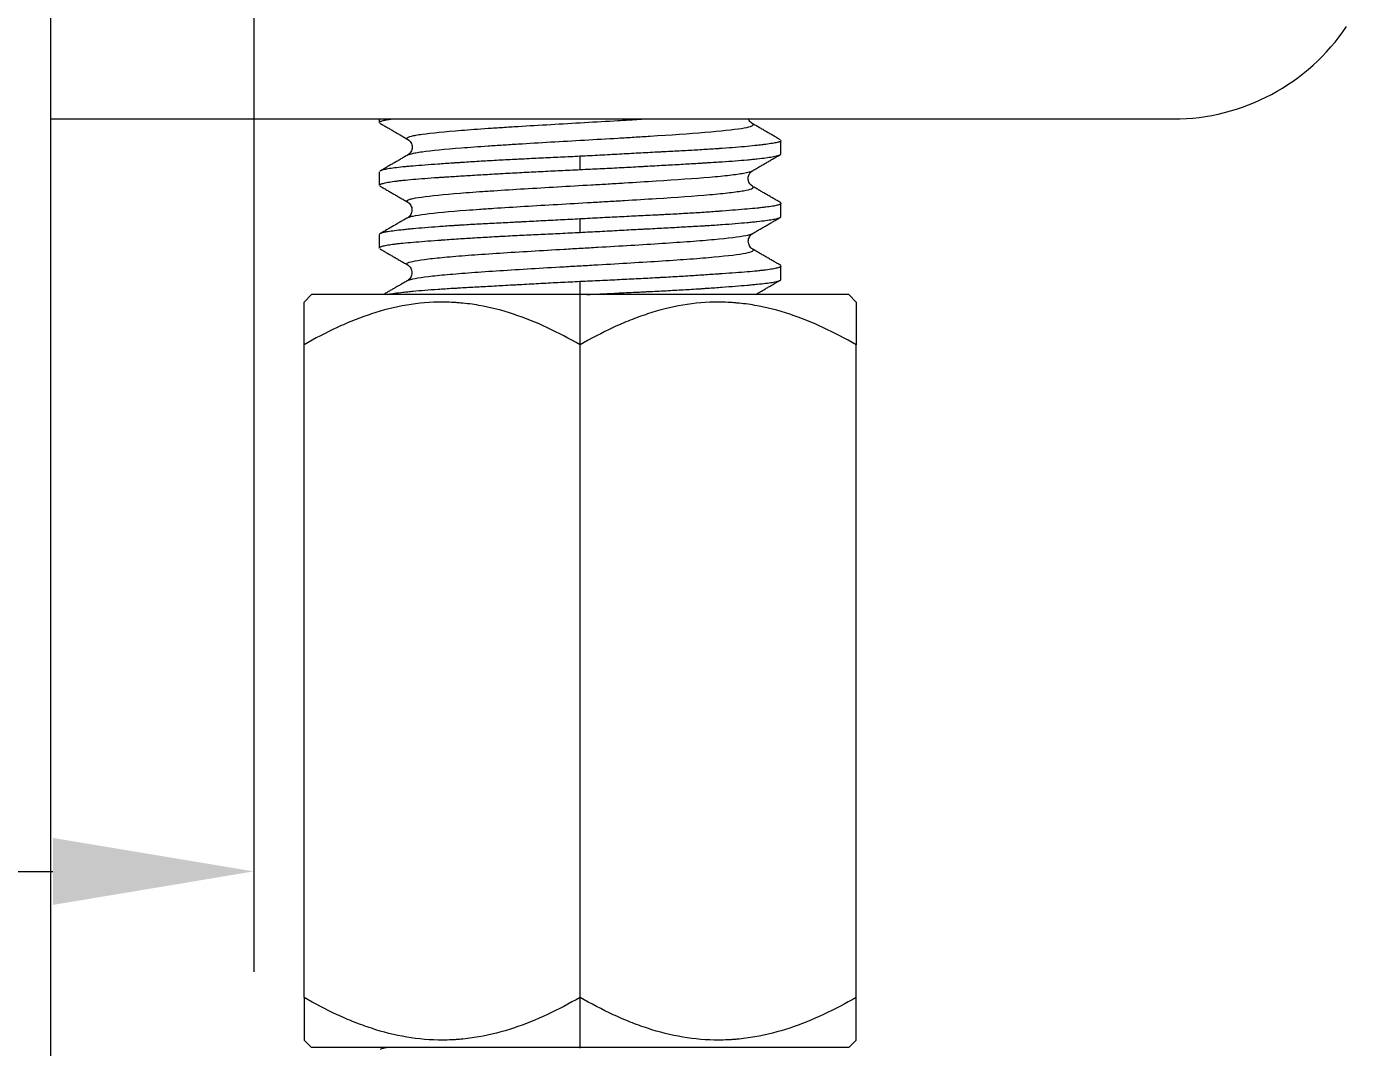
# Model space of a CAD drawing. Extents: x 840 to 1630, y 0 to 579.
# Drawn here: x 1357.6 to 1383.9, y 222.65 to 242.99 of the extents above; entities that cross this region are included whole.
import ezdxf

# ---------------------------------------------------------------- set-up
doc = ezdxf.new("R2010")
doc.units = 0
doc.header["$LTSCALE"] = 10
doc.header["$MEASUREMENT"] = 0
doc.header["$PDMODE"] = 3
doc.header["$PDSIZE"] = -10
doc.layers.get('0').update_dxf_attribs({"linetype": 'CONTINUOUS'})
doc.layers.get('DEFPOINTS').update_dxf_attribs({"linetype": 'CONTINUOUS'})
doc.layers.add('1', color=7, linetype='CONTINUOUS')
doc.styles.add('Daelim Dimension', font='NanumGothic.ttf')
doc.dimstyles.new('DEFAULT', dxfattribs={"dimscale": 2, "dimtxt": 2, "dimasz": 2, "dimexe": 0, "dimexo": 2, "dimgap": 1, "dimtad": 1, "dimdec": 0, "dimzin": 9, "dimdsep": 46, "dimtxsty": 'Daelim Dimension', "dimcen": 0.5, "dimclrd": 5, "dimclre": 5, "dimclrt": 256, "dimadec": 1, "dimazin": 0, "dimtfac": 1, "dimtdec": 0, "dimtix": 1, "dimtmove": 0, "dimatfit": 3, "dimfxl": 1, "dimtolj": 1, "dimtzin": 1, "dimlwd": 9, "dimlwe": 9, "dimarcsym": 0})

# ---------------------------------------------------------------- blocks, each defined once
blk = doc.blocks.new('*D3')
at = {"color": 5, "lineweight": 9, "ltscale": 0.5, "transparency": 16777216}
for p, q in [((1226.945, 357.844), (1226.945, 224.161)), ((1362.13, 248.164), (1362.13, 224.161)), ((1230.945, 226.161), (1358.13, 226.161))]:
    blk.add_line(p, q, dxfattribs=at)
at = {"color": 5, "ltscale": 0.5, "transparency": 16777216}
for points in [[(1230.945, 226.828), (1230.945, 225.494), (1226.945, 226.161)], [(1358.13, 226.828), (1358.13, 225.494), (1362.13, 226.161)]]:
    blk.add_solid(points, dxfattribs=at)
at = {"layer": 'DEFPOINTS', "color": 0, "ltscale": 0.5, "transparency": 16777216}
for p in [(1226.945, 361.844), (1362.13, 252.164), (1362.13, 226.161)]:
    blk.add_point(p, dxfattribs=at)
at = {"color": 7, "lineweight": -3, "ltscale": 0.5, "transparency": 16777216, "insert": (1294.538, 233.612), "char_height": 10, "attachment_point": 5, "style": 'Daelim Dimension'}
blk.add_mtext('\\A1;135', dxfattribs=at)

msp = doc.modelspace()

# ---------------------------------------------------------------- linework, layer by layer
at = {"layer": '1', "color": 7, "linetype": 'Continuous', "lineweight": 18}
for p, q in [((1358.088, 186.57), (1358.088, 256.351)), ((1358.088, 241.151), (1380.446, 241.151)), ((1364.63, 241.151), (1364.63, 241.081)), ((1372.63, 240.455), (1372.63, 240.72)), ((1364.63, 240.095), (1364.63, 239.83)), ((1372.63, 239.205), (1372.63, 239.471)), ((1364.63, 238.846), (1364.63, 238.581)), ((1372.63, 237.956), (1372.63, 238.221)), ((1363.28, 237.651), (1363.131, 237.502)), ((1368.63, 237.651), (1363.28, 237.651)), ((1373.98, 237.651), (1368.63, 237.651)), ((1374.129, 237.502), (1373.98, 237.651)), ((1363.131, 223.651), (1363.131, 236.651)), ((1368.63, 223.651), (1368.63, 236.651)), ((1374.129, 223.651), (1374.129, 236.651)), ((1363.131, 222.8), (1363.28, 222.651)), ((1373.98, 222.651), (1374.129, 222.8)), ((1368.63, 222.651), (1363.28, 222.651)), ((1373.98, 222.651), (1368.63, 222.651))]:
    msp.add_line(p, q, dxfattribs=at)
at = {"layer": '1', "color": 7, "linetype": 'Continuous', "lineweight": 13}
for p, q in [((1368.63, 240.142), (1368.63, 240.41)), ((1368.63, 238.892), (1368.63, 239.16)), ((1368.63, 237.651), (1368.63, 237.91)), ((1368.63, 236.651), (1368.63, 237.651)), ((1368.63, 222.651), (1368.63, 223.651)), ((1368.63, 222.642), (1368.63, 222.651))]:
    msp.add_line(p, q, dxfattribs=at)
at = {"layer": '1', "color": 7, "linetype": 'Continuous', "lineweight": 18}
msp.add_arc((1380.446, 245.301), 4.15, 270, 326.2439, dxfattribs=at)
for points, knots in [([(1364.63, 241.082), (1364.63, 241.088), (1364.637, 241.094), (1364.652, 241.102), (1364.656, 241.103), (1364.664, 241.106), (1364.677, 241.111), (1364.694, 241.116), (1364.732, 241.125), (1364.764, 241.131), (1364.825, 241.142), (1364.851, 241.146), (1364.88, 241.15)], [0, 0, 0, 0, 0.273079, 0.273079, 0.342283, 0.342283, 0.411487, 0.549896, 0.549896, 0.826713, 0.826713, 1, 1, 1, 1]), ([(1365.201, 240.742), (1365.184, 240.751), (1365.17, 240.774), (1365.219, 240.796), (1365.294, 240.815), (1365.325, 240.822), (1365.397, 240.835), (1365.604, 240.867), (1366.073, 240.912), (1366.695, 240.958), (1366.988, 240.977), (1367.188, 240.99), (1367.291, 240.996), (1367.815, 241.029), (1368.493, 241.068), (1369.277, 241.113), (1369.602, 241.132), (1369.775, 241.143), (1369.84, 241.147), (1369.904, 241.151)], [0, 0, 0, 0, 0.067668, 0.162707, 0.162707, 0.210226, 0.210226, 0.257746, 0.447824, 0.542863, 0.590382, 0.590382, 0.637902, 0.637902, 0.82798, 0.923019, 0.970538, 0.970538, 1, 1, 1, 1]), ([(1372.06, 241.059), (1372.034, 241.075), (1372.008, 241.102), (1371.991, 241.139), (1371.988, 241.149)], [0, 0, 0, 0, 0.765705, 1, 1, 1, 1]), ([(1365.197, 240.433), (1365.211, 240.442), (1365.235, 240.45), (1365.294, 240.466), (1365.325, 240.472), (1365.397, 240.485), (1365.604, 240.517), (1366.073, 240.563), (1366.695, 240.608), (1366.988, 240.627), (1367.189, 240.64), (1367.291, 240.647), (1367.815, 240.679), (1368.493, 240.718), (1369.277, 240.763), (1369.602, 240.783), (1369.815, 240.796), (1369.92, 240.802), (1370.432, 240.834), (1370.805, 240.86), (1371.429, 240.912), (1371.679, 240.938), (1372.007, 240.99), (1372.101, 241.021), (1372.071, 241.052), (1372.062, 241.058)], [0, 0, 0, 0, 0.04175, 0.04175, 0.072813, 0.072813, 0.103877, 0.228132, 0.290259, 0.321322, 0.321322, 0.352386, 0.352386, 0.476641, 0.538768, 0.569831, 0.569831, 0.600895, 0.600895, 0.72515, 0.72515, 0.849404, 0.849404, 0.973659, 1, 1, 1, 1]), ([(1365.2, 240.743), (1365.226, 240.727), (1365.265, 240.687), (1365.294, 240.589), (1365.265, 240.491), (1365.226, 240.45), (1365.199, 240.434)], [0, 0, 0, 0, 0.252443, 0.499865, 0.747379, 1, 1, 1, 1]), ([(1372.63, 240.719), (1372.63, 240.713), (1372.624, 240.707), (1372.608, 240.699), (1372.604, 240.697), (1372.596, 240.694), (1372.583, 240.69), (1372.566, 240.685), (1372.528, 240.676), (1372.465, 240.664), (1372.377, 240.651), (1372.302, 240.641), (1372.275, 240.638), (1372.233, 240.633), (1372.219, 240.631), (1372.189, 240.628), (1372.113, 240.619), (1371.962, 240.604), (1371.807, 240.59), (1371.642, 240.577), (1371.554, 240.57), (1371.438, 240.562), (1371.414, 240.56), (1371.366, 240.557), (1371.294, 240.552), (1371.22, 240.547), (1371.068, 240.538), (1370.859, 240.525), (1370.635, 240.513), (1370.462, 240.504), (1370.403, 240.501), (1370.313, 240.496), (1370.283, 240.495), (1370.223, 240.491), (1370.193, 240.49), (1370.042, 240.482), (1369.919, 240.475), (1369.669, 240.462), (1369.543, 240.455), (1369.351, 240.444), (1369.287, 240.441), (1369.157, 240.434), (1369.091, 240.431), (1368.894, 240.42), (1368.762, 240.414), (1368.63, 240.407)], [0, 0, 0, 0, 0.061707, 0.061707, 0.077345, 0.077345, 0.092983, 0.12426, 0.12426, 0.186813, 0.249365, 0.249365, 0.280642, 0.280642, 0.29628, 0.29628, 0.311918, 0.374471, 0.437024, 0.437024, 0.499577, 0.499577, 0.515215, 0.515215, 0.530853, 0.56213, 0.56213, 0.624683, 0.687236, 0.687236, 0.718512, 0.718512, 0.73415, 0.73415, 0.749788, 0.749788, 0.812341, 0.812341, 0.874894, 0.874894, 0.906171, 0.906171, 0.937447, 0.937447, 1, 1, 1, 1]), ([(1368.63, 240.407), (1368.498, 240.4), (1368.367, 240.394), (1368.107, 240.381), (1367.85, 240.369), (1367.596, 240.357), (1367.439, 240.349), (1367.408, 240.347), (1367.345, 240.344), (1367.314, 240.343), (1367.221, 240.338), (1367.159, 240.335), (1366.978, 240.325), (1366.86, 240.319), (1366.63, 240.306), (1366.518, 240.299), (1366.355, 240.288), (1366.275, 240.283), (1366.196, 240.278), (1366.144, 240.275), (1366.119, 240.273), (1365.991, 240.264), (1365.894, 240.257), (1365.71, 240.244), (1365.535, 240.231), (1365.379, 240.219), (1365.287, 240.211), (1365.269, 240.209), (1365.234, 240.206), (1365.217, 240.205), (1365.166, 240.2), (1365.133, 240.197), (1365.041, 240.188), (1364.985, 240.182), (1364.885, 240.169), (1364.841, 240.163), (1364.784, 240.153), (1364.767, 240.15), (1364.735, 240.143), (1364.72, 240.139), (1364.682, 240.129), (1364.662, 240.122), (1364.648, 240.114), (1364.647, 240.114), (1364.645, 240.113)], [0, 0, 0, 0, 0.066153, 0.066153, 0.132306, 0.198459, 0.198459, 0.214997, 0.214997, 0.231535, 0.231535, 0.264611, 0.264611, 0.330764, 0.330764, 0.396917, 0.396917, 0.429994, 0.446532, 0.446532, 0.46307, 0.46307, 0.529223, 0.529223, 0.595376, 0.661529, 0.661529, 0.678067, 0.678067, 0.694605, 0.694605, 0.727681, 0.727681, 0.793834, 0.793834, 0.859987, 0.859987, 0.893064, 0.893064, 0.92614, 0.92614, 0.992293, 0.992293, 1, 1, 1, 1]), ([(1368.63, 240.143), (1368.762, 240.149), (1368.893, 240.155), (1369.153, 240.168), (1369.282, 240.174), (1369.538, 240.187), (1369.664, 240.194), (1369.821, 240.203), (1369.853, 240.204), (1369.915, 240.208), (1369.946, 240.21), (1370.04, 240.215), (1370.101, 240.218), (1370.283, 240.229), (1370.519, 240.242), (1370.742, 240.255), (1370.905, 240.265), (1370.986, 240.27), (1371.064, 240.274), (1371.116, 240.278), (1371.142, 240.279), (1371.269, 240.287), (1371.366, 240.293), (1371.551, 240.305), (1371.638, 240.311), (1371.804, 240.324), (1371.882, 240.33), (1371.973, 240.338), (1371.991, 240.34), (1372.027, 240.343), (1372.044, 240.345), (1372.095, 240.35), (1372.127, 240.354), (1372.22, 240.364), (1372.331, 240.378), (1372.419, 240.391), (1372.476, 240.401), (1372.494, 240.405), (1372.526, 240.411), (1372.54, 240.415), (1372.579, 240.425), (1372.598, 240.431), (1372.624, 240.443), (1372.63, 240.449), (1372.63, 240.456), (1372.63, 240.456), (1372.63, 240.456)], [0, 0, 0, 0, 0.062447, 0.062447, 0.124894, 0.124894, 0.187342, 0.187342, 0.202953, 0.202953, 0.218565, 0.218565, 0.249789, 0.249789, 0.312236, 0.374683, 0.374683, 0.405907, 0.421519, 0.421519, 0.437131, 0.437131, 0.499578, 0.499578, 0.562025, 0.562025, 0.624472, 0.624472, 0.640084, 0.640084, 0.655696, 0.655696, 0.686919, 0.686919, 0.749367, 0.811814, 0.811814, 0.843037, 0.843037, 0.874261, 0.874261, 0.936708, 0.936708, 0.999155, 0.999155, 1, 1, 1, 1]), ([(1364.63, 239.83), (1364.63, 239.836), (1364.637, 239.842), (1364.652, 239.85), (1364.656, 239.852), (1364.664, 239.855), (1364.677, 239.86), (1364.694, 239.865), (1364.732, 239.875), (1364.796, 239.889), (1364.883, 239.903), (1364.958, 239.913), (1364.985, 239.916), (1365.027, 239.921), (1365.042, 239.923), (1365.071, 239.926), (1365.147, 239.935), (1365.298, 239.949), (1365.453, 239.961), (1365.619, 239.974), (1365.706, 239.98), (1365.823, 239.988), (1365.847, 239.989), (1365.894, 239.992), (1365.967, 239.997), (1366.041, 240.002), (1366.192, 240.011), (1366.297, 240.018), (1366.514, 240.031), (1366.625, 240.038), (1366.799, 240.048), (1366.857, 240.052), (1366.947, 240.057), (1366.977, 240.059), (1367.037, 240.062), (1367.067, 240.064), (1367.219, 240.072), (1367.465, 240.086), (1367.717, 240.099), (1367.909, 240.108), (1367.974, 240.112), (1368.104, 240.118), (1368.169, 240.121), (1368.366, 240.13), (1368.498, 240.136), (1368.63, 240.143)], [0, 0, 0, 0, 0.061708, 0.061708, 0.077346, 0.077346, 0.092984, 0.124261, 0.124261, 0.186813, 0.249366, 0.249366, 0.280643, 0.280643, 0.296281, 0.296281, 0.311919, 0.374472, 0.437025, 0.437025, 0.499577, 0.499577, 0.515216, 0.515216, 0.530854, 0.56213, 0.56213, 0.624683, 0.624683, 0.687236, 0.687236, 0.718512, 0.718512, 0.734151, 0.734151, 0.749789, 0.749789, 0.812342, 0.874894, 0.874894, 0.906171, 0.906171, 0.937447, 0.937447, 1, 1, 1, 1]), ([(1365.199, 239.492), (1365.177, 239.504), (1365.172, 239.516), (1365.195, 239.534), (1365.209, 239.541), (1365.248, 239.554), (1365.323, 239.573), (1365.609, 239.618), (1366.026, 239.657), (1366.447, 239.689), (1366.535, 239.696), (1366.718, 239.709), (1367.002, 239.728), (1367.723, 239.774), (1368.404, 239.812), (1368.963, 239.845), (1369.075, 239.851), (1369.296, 239.864), (1369.625, 239.884), (1370.363, 239.929), (1371.003, 239.974), (1371.357, 240.006), (1371.489, 240.019), (1371.55, 240.026), (1371.719, 240.045), (1371.925, 240.074), (1372.032, 240.102), (1372.061, 240.118)], [0, 0, 0, 0, 0.056501, 0.056501, 0.087545, 0.087545, 0.118589, 0.180678, 0.304855, 0.304855, 0.3359, 0.3359, 0.366944, 0.429033, 0.55321, 0.55321, 0.584255, 0.584255, 0.615299, 0.677388, 0.801565, 0.832609, 0.832609, 0.863654, 0.863654, 0.925742, 1, 1, 1, 1]), ([(1372.063, 239.809), (1372.036, 239.826), (1371.997, 239.866), (1371.968, 239.964), (1371.996, 240.062), (1372.035, 240.102), (1372.062, 240.118)], [0, 0, 0, 0, 0.252639, 0.500219, 0.747643, 1, 1, 1, 1]), ([(1365.192, 239.181), (1365.2, 239.187), (1365.212, 239.192), (1365.248, 239.204), (1365.323, 239.223), (1365.609, 239.269), (1366.026, 239.308), (1366.447, 239.34), (1366.535, 239.346), (1366.718, 239.359), (1367.002, 239.379), (1367.723, 239.424), (1368.404, 239.463), (1368.963, 239.495), (1369.075, 239.502), (1369.296, 239.515), (1369.625, 239.534), (1370.363, 239.579), (1371.003, 239.625), (1371.357, 239.657), (1371.489, 239.67), (1371.55, 239.676), (1371.719, 239.696), (1372, 239.735), (1372.105, 239.776), (1372.07, 239.805), (1372.066, 239.808)], [0, 0, 0, 0, 0.025666, 0.025666, 0.056665, 0.118661, 0.242653, 0.242653, 0.273651, 0.273651, 0.30465, 0.366646, 0.490638, 0.490638, 0.521637, 0.521637, 0.552635, 0.614631, 0.738623, 0.769622, 0.769622, 0.80062, 0.80062, 0.862616, 0.986608, 1, 1, 1, 1]), ([(1365.197, 239.493), (1365.224, 239.477), (1365.263, 239.436), (1365.291, 239.338), (1365.261, 239.24), (1365.222, 239.2), (1365.196, 239.184)], [0, 0, 0, 0, 0.252347, 0.499839, 0.747464, 1, 1, 1, 1]), ([(1372.63, 239.471), (1372.63, 239.464), (1372.624, 239.457), (1372.608, 239.449), (1372.604, 239.447), (1372.596, 239.444), (1372.583, 239.439), (1372.566, 239.434), (1372.528, 239.424), (1372.465, 239.411), (1372.377, 239.399), (1372.302, 239.39), (1372.276, 239.387), (1372.233, 239.382), (1372.219, 239.381), (1372.189, 239.377), (1372.113, 239.37), (1372.029, 239.362), (1371.885, 239.349), (1371.807, 239.342), (1371.642, 239.329), (1371.554, 239.322), (1371.437, 239.313), (1371.414, 239.311), (1371.366, 239.308), (1371.294, 239.303), (1371.22, 239.298), (1371.068, 239.287), (1370.859, 239.274), (1370.635, 239.261), (1370.462, 239.252), (1370.403, 239.249), (1370.314, 239.244), (1370.284, 239.242), (1370.223, 239.239), (1370.193, 239.238), (1370.042, 239.23), (1369.796, 239.218), (1369.543, 239.206), (1369.351, 239.196), (1369.286, 239.193), (1369.157, 239.186), (1369.091, 239.183), (1368.894, 239.173), (1368.762, 239.166), (1368.63, 239.159)], [0, 0, 0, 0, 0.061709, 0.061709, 0.077347, 0.077347, 0.092985, 0.124262, 0.124262, 0.186814, 0.249367, 0.249367, 0.280643, 0.280643, 0.296282, 0.296282, 0.31192, 0.374473, 0.374473, 0.437025, 0.437025, 0.499578, 0.499578, 0.515216, 0.515216, 0.530854, 0.562131, 0.562131, 0.624684, 0.687236, 0.687236, 0.718513, 0.718513, 0.734151, 0.734151, 0.749789, 0.749789, 0.812342, 0.874895, 0.874895, 0.906171, 0.906171, 0.937447, 0.937447, 1, 1, 1, 1]), ([(1368.63, 239.159), (1368.498, 239.152), (1368.367, 239.145), (1368.107, 239.131), (1367.85, 239.118), (1367.596, 239.105), (1367.439, 239.097), (1367.408, 239.095), (1367.345, 239.092), (1367.314, 239.091), (1367.221, 239.086), (1367.159, 239.083), (1366.978, 239.073), (1366.742, 239.061), (1366.518, 239.049), (1366.355, 239.04), (1366.302, 239.036), (1366.222, 239.032), (1366.196, 239.03), (1366.144, 239.027), (1366.118, 239.025), (1365.991, 239.017), (1365.894, 239.01), (1365.71, 238.996), (1365.535, 238.982), (1365.379, 238.969), (1365.287, 238.96), (1365.269, 238.959), (1365.234, 238.955), (1365.217, 238.954), (1365.166, 238.949), (1365.133, 238.945), (1365.041, 238.936), (1364.929, 238.923), (1364.841, 238.911), (1364.784, 238.902), (1364.767, 238.899), (1364.735, 238.892), (1364.72, 238.889), (1364.682, 238.88), (1364.662, 238.874), (1364.647, 238.866), (1364.645, 238.865), (1364.643, 238.863)], [0, 0, 0, 0, 0.065805, 0.065805, 0.131609, 0.197414, 0.197414, 0.213865, 0.213865, 0.230316, 0.230316, 0.263219, 0.263219, 0.329023, 0.394828, 0.394828, 0.42773, 0.42773, 0.444181, 0.444181, 0.460633, 0.460633, 0.526437, 0.526437, 0.592242, 0.658047, 0.658047, 0.674498, 0.674498, 0.690949, 0.690949, 0.723851, 0.723851, 0.789656, 0.855461, 0.855461, 0.888363, 0.888363, 0.921265, 0.921265, 0.98707, 0.98707, 1, 1, 1, 1]), ([(1368.63, 238.892), (1368.762, 238.899), (1368.893, 238.905), (1369.153, 238.919), (1369.411, 238.933), (1369.664, 238.946), (1369.821, 238.955), (1369.853, 238.956), (1369.915, 238.96), (1369.946, 238.961), (1370.04, 238.966), (1370.101, 238.969), (1370.283, 238.979), (1370.519, 238.992), (1370.742, 239.004), (1370.905, 239.013), (1370.986, 239.018), (1371.064, 239.022), (1371.116, 239.025), (1371.142, 239.027), (1371.269, 239.035), (1371.366, 239.041), (1371.551, 239.054), (1371.726, 239.068), (1371.882, 239.082), (1371.973, 239.09), (1371.991, 239.092), (1372.026, 239.096), (1372.044, 239.097), (1372.095, 239.102), (1372.127, 239.106), (1372.22, 239.116), (1372.331, 239.129), (1372.419, 239.142), (1372.476, 239.151), (1372.494, 239.154), (1372.526, 239.16), (1372.54, 239.163), (1372.579, 239.173), (1372.598, 239.179), (1372.624, 239.191), (1372.63, 239.197), (1372.63, 239.204), (1372.63, 239.204), (1372.63, 239.204)], [0, 0, 0, 0, 0.062447, 0.062447, 0.124895, 0.187342, 0.187342, 0.202954, 0.202954, 0.218566, 0.218566, 0.24979, 0.24979, 0.312237, 0.374684, 0.374684, 0.405908, 0.42152, 0.42152, 0.437132, 0.437132, 0.499579, 0.499579, 0.562027, 0.624474, 0.624474, 0.640086, 0.640086, 0.655698, 0.655698, 0.686921, 0.686921, 0.749369, 0.811816, 0.811816, 0.84304, 0.84304, 0.874264, 0.874264, 0.936711, 0.936711, 0.999158, 0.999158, 1, 1, 1, 1]), ([(1364.63, 238.58), (1364.63, 238.587), (1364.637, 238.593), (1364.652, 238.602), (1364.656, 238.604), (1364.664, 238.607), (1364.677, 238.612), (1364.694, 238.617), (1364.732, 238.627), (1364.796, 238.641), (1364.883, 238.653), (1364.958, 238.663), (1364.985, 238.666), (1365.027, 238.671), (1365.042, 238.672), (1365.071, 238.675), (1365.147, 238.683), (1365.298, 238.697), (1365.453, 238.709), (1365.619, 238.722), (1365.706, 238.729), (1365.823, 238.737), (1365.847, 238.739), (1365.894, 238.742), (1365.967, 238.748), (1366.041, 238.753), (1366.192, 238.763), (1366.402, 238.777), (1366.625, 238.79), (1366.799, 238.8), (1366.857, 238.803), (1366.947, 238.808), (1366.977, 238.81), (1367.037, 238.813), (1367.067, 238.815), (1367.219, 238.823), (1367.465, 238.835), (1367.717, 238.847), (1367.91, 238.856), (1367.974, 238.859), (1368.104, 238.866), (1368.169, 238.869), (1368.366, 238.878), (1368.498, 238.885), (1368.63, 238.892)], [0, 0, 0, 0, 0.061709, 0.061709, 0.077348, 0.077348, 0.092986, 0.124262, 0.124262, 0.186815, 0.249367, 0.249367, 0.280644, 0.280644, 0.296282, 0.296282, 0.31192, 0.374473, 0.437026, 0.437026, 0.499578, 0.499578, 0.515216, 0.515216, 0.530855, 0.562131, 0.562131, 0.624684, 0.687236, 0.687236, 0.718513, 0.718513, 0.734151, 0.734151, 0.749789, 0.749789, 0.812342, 0.874895, 0.874895, 0.906171, 0.906171, 0.937447, 0.937447, 1, 1, 1, 1]), ([(1365.199, 238.241), (1365.195, 238.243), (1365.192, 238.245), (1365.171, 238.26), (1365.185, 238.298), (1365.463, 238.35), (1365.841, 238.389), (1366.129, 238.415), (1366.291, 238.428), (1366.817, 238.467), (1367.427, 238.505), (1368.09, 238.544), (1368.424, 238.564), (1368.536, 238.57), (1368.76, 238.583), (1369.32, 238.615), (1370.086, 238.661), (1370.65, 238.7), (1370.91, 238.719), (1370.994, 238.725), (1371.152, 238.738), (1371.527, 238.771), (1371.899, 238.816), (1372.037, 238.854), (1372.062, 238.866)], [0, 0, 0, 0, 0.009062, 0.009062, 0.071127, 0.195258, 0.257324, 0.257324, 0.319389, 0.319389, 0.443521, 0.505586, 0.505586, 0.536619, 0.536619, 0.567652, 0.691783, 0.753848, 0.753848, 0.784881, 0.784881, 0.815914, 0.940045, 1, 1, 1, 1]), ([(1372.065, 238.558), (1372.039, 238.574), (1372, 238.615), (1371.971, 238.713), (1371.999, 238.811), (1372.038, 238.851), (1372.064, 238.868)], [0, 0, 0, 0, 0.252409, 0.500002, 0.747593, 1, 1, 1, 1]), ([(1365.194, 237.931), (1365.196, 237.933), (1365.247, 237.96), (1365.463, 238.001), (1365.841, 238.039), (1366.129, 238.065), (1366.291, 238.078), (1366.817, 238.117), (1367.427, 238.156), (1368.09, 238.195), (1368.424, 238.214), (1368.536, 238.221), (1368.76, 238.234), (1369.321, 238.266), (1370.087, 238.311), (1370.65, 238.35), (1370.911, 238.369), (1370.994, 238.376), (1371.152, 238.389), (1371.527, 238.421), (1371.903, 238.466), (1372.064, 238.512), (1372.082, 238.531), (1372.083, 238.544), (1372.079, 238.55), (1372.068, 238.556)], [0, 0, 0, 0, 0.007205, 0.131429, 0.193541, 0.193541, 0.255653, 0.255653, 0.379876, 0.441988, 0.441988, 0.473044, 0.473044, 0.5041, 0.628324, 0.690435, 0.690435, 0.721491, 0.721491, 0.752547, 0.876771, 0.938883, 0.969939, 0.969939, 1, 1, 1, 1]), ([(1365.196, 238.242), (1365.223, 238.226), (1365.262, 238.186), (1365.291, 238.088), (1365.262, 237.99), (1365.223, 237.949), (1365.196, 237.933)], [0, 0, 0, 0, 0.252537, 0.500165, 0.747657, 1, 1, 1, 1]), ([(1372.63, 238.222), (1372.63, 238.216), (1372.624, 238.209), (1372.608, 238.201), (1372.604, 238.199), (1372.596, 238.196), (1372.583, 238.19), (1372.566, 238.185), (1372.528, 238.175), (1372.465, 238.161), (1372.377, 238.148), (1372.302, 238.138), (1372.276, 238.135), (1372.233, 238.13), (1372.219, 238.129), (1372.189, 238.125), (1372.114, 238.117), (1371.962, 238.103), (1371.807, 238.091), (1371.642, 238.079), (1371.554, 238.073), (1371.437, 238.065), (1371.414, 238.063), (1371.366, 238.06), (1371.294, 238.055), (1371.22, 238.05), (1371.068, 238.04), (1370.859, 238.026), (1370.635, 238.012), (1370.462, 238.002), (1370.403, 237.999), (1370.314, 237.994), (1370.284, 237.992), (1370.223, 237.989), (1370.193, 237.987), (1370.042, 237.979), (1369.796, 237.966), (1369.543, 237.953), (1369.351, 237.944), (1369.287, 237.941), (1369.157, 237.935), (1369.091, 237.932), (1368.894, 237.922), (1368.762, 237.916), (1368.63, 237.91)], [0, 0, 0, 0, 0.061709, 0.061709, 0.077347, 0.077347, 0.092986, 0.124262, 0.124262, 0.186815, 0.249367, 0.249367, 0.280644, 0.280644, 0.296282, 0.296282, 0.31192, 0.374473, 0.437026, 0.437026, 0.499578, 0.499578, 0.515216, 0.515216, 0.530855, 0.562131, 0.562131, 0.624684, 0.687236, 0.687236, 0.718513, 0.718513, 0.734151, 0.734151, 0.749789, 0.749789, 0.812342, 0.874895, 0.874895, 0.906171, 0.906171, 0.937447, 0.937447, 1, 1, 1, 1]), ([(1368.63, 237.91), (1368.498, 237.903), (1368.367, 237.897), (1368.107, 237.884), (1367.85, 237.87), (1367.596, 237.856), (1367.439, 237.848), (1367.408, 237.846), (1367.345, 237.842), (1367.314, 237.841), (1367.221, 237.836), (1367.159, 237.832), (1366.978, 237.822), (1366.742, 237.809), (1366.518, 237.797), (1366.355, 237.787), (1366.275, 237.783), (1366.196, 237.778), (1366.144, 237.775), (1366.118, 237.774), (1365.991, 237.766), (1365.894, 237.76), (1365.709, 237.747), (1365.622, 237.741), (1365.457, 237.728), (1365.379, 237.721), (1365.287, 237.712), (1365.269, 237.711), (1365.234, 237.707), (1365.217, 237.705), (1365.166, 237.7), (1365.133, 237.697), (1365.041, 237.686), (1364.929, 237.673), (1364.841, 237.66), (1364.797, 237.652), (1364.791, 237.651), (1364.786, 237.65)], [0, 0, 0, 0, 0.075991, 0.075991, 0.151981, 0.227972, 0.227972, 0.24697, 0.24697, 0.265968, 0.265968, 0.303963, 0.303963, 0.379954, 0.455944, 0.455944, 0.49394, 0.512938, 0.512938, 0.531935, 0.531935, 0.607926, 0.607926, 0.683917, 0.683917, 0.759907, 0.759907, 0.778905, 0.778905, 0.797903, 0.797903, 0.835898, 0.835898, 0.911889, 0.98788, 0.98788, 1, 1, 1, 1]), ([(1368.767, 237.651), (1368.853, 237.655), (1368.938, 237.66), (1369.153, 237.671), (1369.411, 237.684), (1369.664, 237.696), (1369.821, 237.704), (1369.853, 237.705), (1369.915, 237.708), (1369.946, 237.71), (1370.04, 237.715), (1370.101, 237.718), (1370.283, 237.727), (1370.401, 237.733), (1370.63, 237.746), (1370.742, 237.752), (1370.905, 237.762), (1370.986, 237.767), (1371.064, 237.772), (1371.116, 237.776), (1371.142, 237.778), (1371.269, 237.786), (1371.366, 237.793), (1371.551, 237.807), (1371.726, 237.82), (1371.882, 237.833), (1371.973, 237.841), (1371.991, 237.843), (1372.026, 237.846), (1372.044, 237.848), (1372.095, 237.853), (1372.127, 237.856), (1372.22, 237.865), (1372.331, 237.877), (1372.419, 237.889), (1372.476, 237.899), (1372.494, 237.902), (1372.526, 237.908), (1372.54, 237.912), (1372.579, 237.922), (1372.598, 237.928), (1372.624, 237.942), (1372.63, 237.949), (1372.63, 237.956), (1372.63, 237.956), (1372.63, 237.956)], [0, 0, 0, 0, 0.041651, 0.041651, 0.105483, 0.169316, 0.169316, 0.185274, 0.185274, 0.201232, 0.201232, 0.233148, 0.233148, 0.296981, 0.296981, 0.360813, 0.360813, 0.39273, 0.408688, 0.408688, 0.424646, 0.424646, 0.488478, 0.488478, 0.552311, 0.616143, 0.616143, 0.632101, 0.632101, 0.64806, 0.64806, 0.679976, 0.679976, 0.743808, 0.807641, 0.807641, 0.839557, 0.839557, 0.871473, 0.871473, 0.935306, 0.935306, 0.999138, 0.999138, 1, 1, 1, 1]), ([(1363.131, 236.651), (1363.131, 236.775), (1363.131, 236.889), (1363.131, 237.095), (1363.131, 237.185), (1363.131, 237.336), (1363.131, 237.396), (1363.131, 237.458), (1363.131, 237.474), (1363.131, 237.487), (1363.131, 237.49), (1363.131, 237.494), (1363.131, 237.499), (1363.131, 237.501), (1363.131, 237.502), (1363.131, 237.502), (1363.131, 237.502)], [0, 0, 0, 0, 0.248978, 0.248978, 0.497956, 0.497956, 0.746935, 0.746935, 0.871424, 0.871424, 0.902546, 0.902546, 0.933668, 0.995913, 0.995913, 1, 1, 1, 1]), ([(1368.63, 236.651), (1368.415, 236.775), (1368.198, 236.889), (1367.757, 237.095), (1367.534, 237.185), (1367.079, 237.336), (1366.847, 237.396), (1366.492, 237.458), (1366.373, 237.474), (1366.222, 237.487), (1366.192, 237.49), (1366.131, 237.494), (1366.041, 237.499), (1365.951, 237.501), (1365.651, 237.502), (1365.413, 237.482), (1364.94, 237.402), (1364.706, 237.343), (1364.415, 237.247), (1364.357, 237.227), (1364.242, 237.186), (1364.07, 237.12), (1363.901, 237.047), (1363.566, 236.891), (1363.347, 236.776), (1363.131, 236.651)], [0, 0, 0, 0, 0.125, 0.125, 0.25, 0.25, 0.375, 0.375, 0.4375, 0.4375, 0.453125, 0.453125, 0.46875, 0.5, 0.5, 0.625, 0.625, 0.75, 0.75, 0.78125, 0.78125, 0.8125, 0.875, 0.875, 1, 1, 1, 1]), ([(1374.129, 236.651), (1373.915, 236.775), (1373.697, 236.889), (1373.256, 237.095), (1373.033, 237.185), (1372.578, 237.336), (1372.346, 237.396), (1371.992, 237.458), (1371.872, 237.474), (1371.721, 237.487), (1371.691, 237.49), (1371.631, 237.494), (1371.54, 237.499), (1371.45, 237.501), (1371.15, 237.502), (1370.912, 237.482), (1370.44, 237.402), (1370.205, 237.343), (1369.915, 237.247), (1369.857, 237.227), (1369.742, 237.186), (1369.57, 237.12), (1369.401, 237.047), (1369.066, 236.891), (1368.846, 236.776), (1368.63, 236.651)], [0, 0, 0, 0, 0.125, 0.125, 0.25, 0.25, 0.375, 0.375, 0.4375, 0.4375, 0.453125, 0.453125, 0.46875, 0.5, 0.5, 0.625, 0.625, 0.75, 0.75, 0.78125, 0.78125, 0.8125, 0.875, 0.875, 1, 1, 1, 1]), ([(1374.129, 237.502), (1374.129, 237.502), (1374.129, 237.481), (1374.129, 237.402), (1374.129, 237.343), (1374.129, 237.247), (1374.129, 237.227), (1374.129, 237.186), (1374.129, 237.12), (1374.129, 237.047), (1374.129, 236.891), (1374.129, 236.776), (1374.129, 236.651)], [0, 0, 0, 0, 0.247824, 0.247824, 0.498549, 0.498549, 0.561231, 0.561231, 0.623912, 0.749275, 0.749275, 1, 1, 1, 1]), ([(1363.131, 223.651), (1363.131, 223.527), (1363.131, 223.412), (1363.131, 223.207), (1363.131, 223.116), (1363.131, 222.966), (1363.131, 222.906), (1363.131, 222.844), (1363.131, 222.828), (1363.131, 222.814), (1363.131, 222.812), (1363.131, 222.808), (1363.131, 222.802), (1363.131, 222.8), (1363.131, 222.8), (1363.131, 222.8), (1363.131, 222.8)], [0, 0, 0, 0, 0.248978, 0.248978, 0.497956, 0.497956, 0.746935, 0.746935, 0.871424, 0.871424, 0.902546, 0.902546, 0.933668, 0.995913, 0.995913, 1, 1, 1, 1]), ([(1368.63, 223.651), (1368.415, 223.527), (1368.198, 223.412), (1367.757, 223.207), (1367.534, 223.116), (1367.079, 222.966), (1366.847, 222.906), (1366.492, 222.844), (1366.373, 222.828), (1366.222, 222.814), (1366.192, 222.812), (1366.131, 222.808), (1366.041, 222.802), (1365.951, 222.8), (1365.651, 222.799), (1365.413, 222.82), (1364.94, 222.9), (1364.706, 222.959), (1364.415, 223.054), (1364.357, 223.074), (1364.242, 223.116), (1364.07, 223.182), (1363.901, 223.255), (1363.566, 223.41), (1363.347, 223.526), (1363.131, 223.651)], [0, 0, 0, 0, 0.125, 0.125, 0.25, 0.25, 0.375, 0.375, 0.4375, 0.4375, 0.453125, 0.453125, 0.46875, 0.5, 0.5, 0.625, 0.625, 0.75, 0.75, 0.78125, 0.78125, 0.8125, 0.875, 0.875, 1, 1, 1, 1]), ([(1374.129, 223.651), (1373.915, 223.527), (1373.697, 223.412), (1373.256, 223.207), (1373.033, 223.116), (1372.578, 222.966), (1372.346, 222.906), (1371.992, 222.844), (1371.872, 222.828), (1371.721, 222.814), (1371.691, 222.812), (1371.631, 222.808), (1371.54, 222.802), (1371.45, 222.8), (1371.15, 222.799), (1370.912, 222.82), (1370.44, 222.9), (1370.205, 222.959), (1369.915, 223.054), (1369.857, 223.074), (1369.742, 223.116), (1369.57, 223.182), (1369.401, 223.255), (1369.066, 223.41), (1368.846, 223.526), (1368.63, 223.651)], [0, 0, 0, 0, 0.125, 0.125, 0.25, 0.25, 0.375, 0.375, 0.4375, 0.4375, 0.453125, 0.453125, 0.46875, 0.5, 0.5, 0.625, 0.625, 0.75, 0.75, 0.78125, 0.78125, 0.8125, 0.875, 0.875, 1, 1, 1, 1]), ([(1374.129, 222.8), (1374.129, 222.8), (1374.129, 222.82), (1374.129, 222.9), (1374.129, 222.959), (1374.129, 223.054), (1374.129, 223.074), (1374.129, 223.116), (1374.129, 223.182), (1374.129, 223.255), (1374.129, 223.41), (1374.129, 223.526), (1374.129, 223.651)], [0, 0, 0, 0, 0.247824, 0.247824, 0.498549, 0.498549, 0.561231, 0.561231, 0.623912, 0.749275, 0.749275, 1, 1, 1, 1]), ([(1364.778, 222.651), (1364.769, 222.649), (1364.759, 222.648), (1364.735, 222.642), (1364.72, 222.639), (1364.682, 222.628), (1364.662, 222.621), (1364.649, 222.615), (1364.649, 222.614), (1364.649, 222.614)], [0, 0, 0, 0, 0.152087, 0.152087, 0.430637, 0.430637, 0.987738, 0.987738, 1, 1, 1, 1])]:
    msp.add_open_spline(points, degree=3, knots=knots, dxfattribs=at)
for points in [[(1364.642, 241.067), (1364.923, 240.904), (1365.204, 240.74)], [(1372.621, 240.734), (1372.34, 240.897), (1372.059, 241.06)], [(1365.201, 240.435), (1364.92, 240.272), (1364.639, 240.109)], [(1372.057, 240.116), (1372.339, 240.279), (1372.62, 240.442)], [(1364.639, 239.817), (1364.921, 239.654), (1365.202, 239.49)], [(1372.625, 239.483), (1372.343, 239.647), (1372.062, 239.81)], [(1365.196, 239.184), (1364.914, 239.021), (1364.633, 238.857)], [(1372.058, 238.864), (1372.34, 239.028), (1372.621, 239.191)], [(1364.64, 238.565), (1364.921, 238.402), (1365.203, 238.239)], [(1372.628, 238.232), (1372.347, 238.395), (1372.065, 238.558)], [(1365.197, 237.933), (1364.954, 237.792), (1364.71, 237.651)], [(1372.121, 237.651), (1372.37, 237.795), (1372.619, 237.94)]]:
    msp.add_open_spline(points, degree=2, dxfattribs=at)

# ---------------------------------------------------------------- dimensions: what is measured, and where the dimension line sits
at = {"color": 5, "lineweight": -3, "ltscale": 0.5}
dim = msp.add_linear_dim(base=(1362.13, 226.161), p1=(1226.945, 361.844), p2=(1362.13, 252.164), dimstyle='DEFAULT', override={"dimtxt": 5, "dimexe": 1, "dimclrt": 7}, dxfattribs=at)
dim.commit()
dim.dimension.update_dxf_attribs({"geometry": '*D3', "text_midpoint": (1294.538, 233.612)})

doc.saveas('drawing.dxf')
